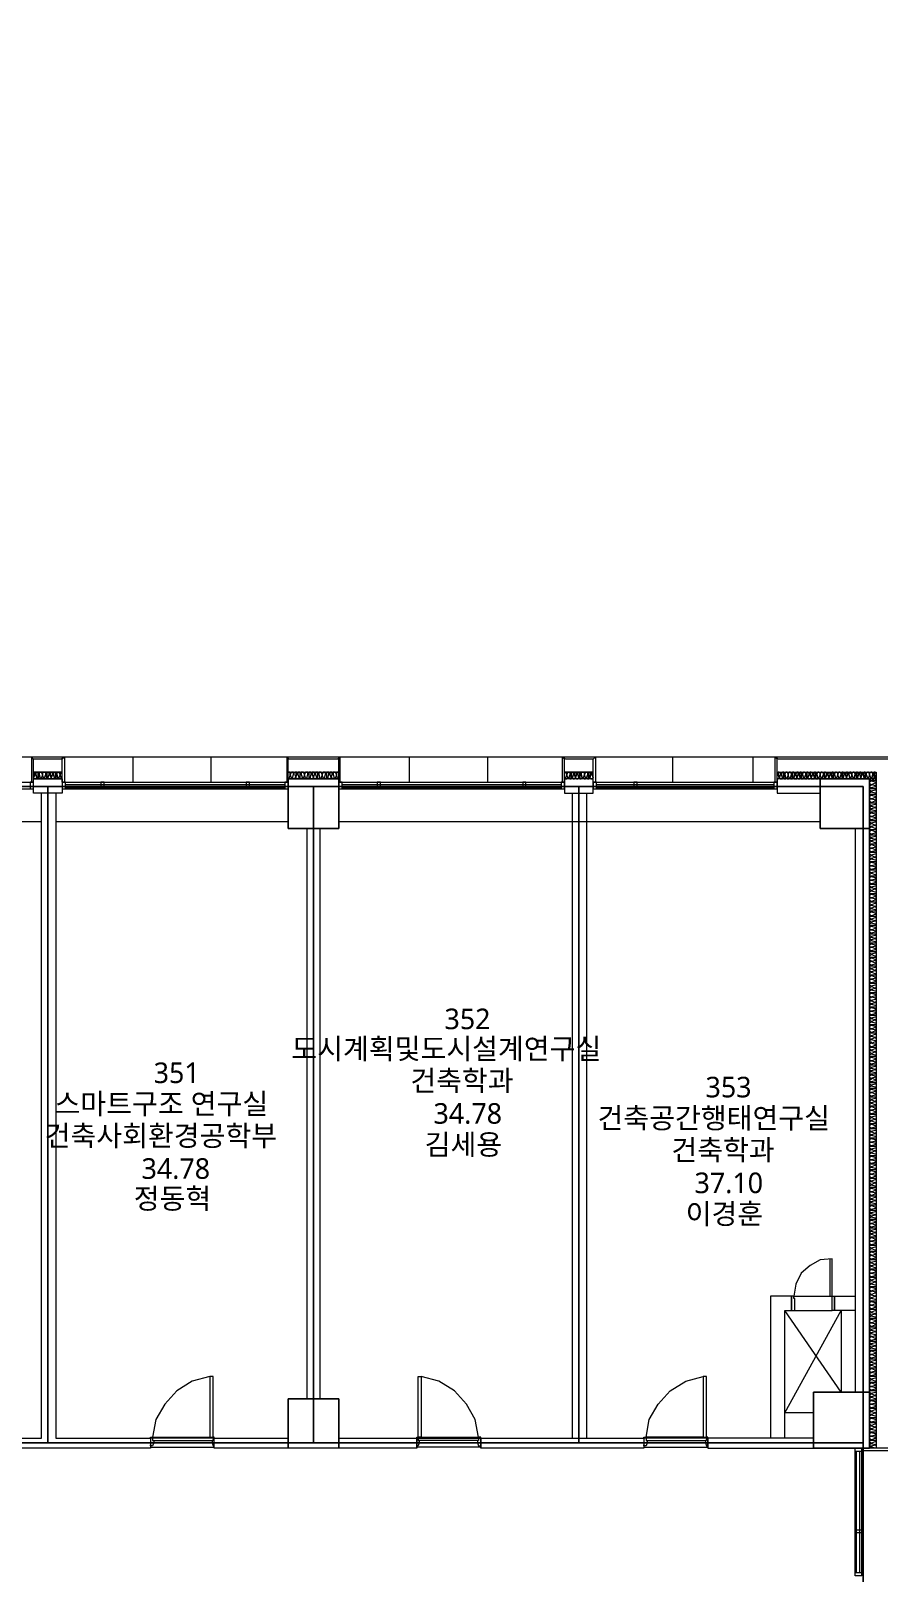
# Model space of a CAD drawing. Header units: millimetres. Extents: x -4020 to 126975, y -1911 to 106713.
# Drawn here: x 97703 to 109674, y 27862 to 49640 of the extents above; entities that cross this region are included whole.
import ezdxf

# ---------------------------------------------------------------- set-up
doc = ezdxf.new("R2010")
doc.units = ezdxf.units.MM
doc.layers.add('PDF_문자', color=7, linetype='Continuous')
doc.layers.add('PDF_형상', color=7, linetype='Continuous')
doc.styles.add('PDF 맑은 고딕', font='malgun.ttf')

msp = doc.modelspace()

# ---------------------------------------------------------------- linework, layer by layer
at = {"layer": 'PDF_형상', "lineweight": 5}
for points in [[(80938, 53721), (80938, 42202), (79290, 42202), (79290, 38969), (82943, 38969), (86441, 38969), (90436, 38969), (94198, 38969), (97944, 38969), (101690, 38969), (105436, 38969), (109447, 38969), (109447, 29704), (109447, 27326)], [(109447, 20471), (109447, 29704), (105436, 29704), (101690, 29704), (97944, 29704), (94198, 29704), (90436, 29704), (86441, 29704), (84140, 29704), (84140, 30886), (82943, 30886), (79290, 30886), (76694, 30886), (76694, 36466), (76694, 38969), (79290, 38969), (79290, 42202), (74083, 42202)], [(81311, 39389), (108810, 39389)], [(99141, 39389), (99141, 39031)], [(100244, 39389), (100244, 39031)], [(103042, 39389), (103042, 39031)], [(104146, 39389), (104146, 39031)], [(106758, 39389), (106758, 39031)], [(107892, 39389), (107892, 39031)], [(94540, 39031), (97742, 39031)], [(98146, 39031), (101333, 39031)], [(98193, 39000), (101286, 39000)], [(102048, 39031), (105234, 39031)], [(102094, 39000), (105188, 39000)], [(105638, 39031), (108234, 39031)], [(105685, 39000), (108188, 39000)], [(108747, 29767), (107255, 29767), (107255, 29627), (109540, 29627), (109540, 39078), (108234, 39078), (108234, 38876), (108841, 38876)], [(108234, 39171), (109633, 39171), (109633, 29627)], [(108841, 39078), (108841, 38378), (109540, 38378)], [(109540, 39078), (109556, 39062), (109571, 39062), (109618, 39062), (109633, 39062), (109633, 39047), (109633, 39031), (109618, 39031), (109571, 39047), (109556, 39047), (109540, 39031), (109540, 39016), (109556, 39000), (109571, 39000), (109556, 38985), (109540, 38985), (109540, 38969), (109556, 38954), (109571, 38954), (109618, 38969), (109633, 38969), (109633, 38954), (109633, 38938), (109618, 38938), (109571, 38938), (109556, 38938), (109540, 38938), (109540, 38922), (109556, 38907), (109571, 38907), (109618, 38922), (109633, 38922), (109633, 38891), (109633, 38876), (109618, 38876), (109571, 38891), (109556, 38891), (109540, 38876), (109540, 38860), (109556, 38860), (109571, 38860), (109618, 38860), (109633, 38860), (109633, 38845), (109633, 38829), (109618, 38829), (109571, 38845), (109556, 38845), (109540, 38829), (109540, 38814), (109556, 38798), (109571, 38798), (109556, 38798), (109540, 38783), (109540, 38767), (109556, 38751), (109571, 38751), (109618, 38767), (109633, 38767), (109633, 38751), (109633, 38736), (109618, 38736), (109571, 38736), (109556, 38736), (109540, 38736), (109540, 38720), (109556, 38705), (109571, 38705), (109618, 38720), (109633, 38720), (109633, 38705), (109633, 38689), (109618, 38674), (109571, 38689), (109556, 38689), (109540, 38674), (109556, 38658), (109571, 38658), (109618, 38674), (109633, 38658), (109633, 38643), (109633, 38627), (109618, 38627), (109571, 38643), (109556, 38643), (109540, 38627), (109540, 38612), (109556, 38612), (109571, 38612), (109618, 38612), (109633, 38612), (109633, 38596), (109633, 38580), (109618, 38580), (109571, 38596), (109556, 38596), (109540, 38580), (109540, 38565), (109556, 38549), (109571, 38549), (109556, 38549), (109540, 38534), (109540, 38518), (109556, 38503), (109571, 38503), (109618, 38518), (109633, 38518), (109633, 38503), (109633, 38487), (109618, 38487), (109571, 38487), (109556, 38487), (109540, 38487), (109540, 38472), (109556, 38456), (109571, 38456), (109618, 38472), (109633, 38472), (109633, 38456), (109633, 38425), (109618, 38425), (109571, 38441), (109556, 38441), (109540, 38425), (109540, 38409), (109556, 38409), (109571, 38409), (109618, 38425), (109633, 38409), (109633, 38394), (109633, 38378), (109618, 38378), (109571, 38394), (109556, 38394), (109540, 38378), (109540, 38363), (109556, 38363), (109571, 38363), (109618, 38363), (109633, 38363), (109633, 38347), (109633, 38332), (109618, 38332), (109571, 38347), (109556, 38347), (109540, 38332), (109540, 38316), (109556, 38301), (109571, 38301), (109618, 38316), (109633, 38316), (109633, 38301), (109633, 38285), (109618, 38285), (109571, 38285), (109556, 38285), (109540, 38285), (109540, 38270), (109556, 38254), (109571, 38254), (109618, 38270), (109633, 38270), (109633, 38254), (109633, 38238), (109618, 38223), (109571, 38238), (109556, 38238), (109540, 38238), (109540, 38223), (109556, 38207), (109571, 38207), (109618, 38223), (109633, 38223), (109633, 38192), (109633, 38176), (109618, 38176), (109571, 38192), (109556, 38192), (109540, 38176), (109540, 38161), (109556, 38161), (109571, 38161), (109618, 38161), (109633, 38161), (109633, 38145), (109633, 38130), (109618, 38130), (109571, 38145), (109556, 38145), (109540, 38130), (109540, 38114), (109556, 38099), (109571, 38099), (109556, 38099), (109540, 38083), (109540, 38067), (109556, 38052), (109571, 38052), (109618, 38067), (109633, 38067), (109633, 38052), (109633, 38036), (109618, 38036), (109571, 38036), (109556, 38036), (109540, 38036), (109540, 38021), (109556, 38005), (109571, 38005), (109618, 38021), (109633, 38021), (109633, 38005), (109633, 37990), (109618, 37974), (109571, 37990), (109556, 37990), (109540, 37974), (109540, 37959), (109556, 37959), (109571, 37959), (109618, 37974), (109633, 37959), (109633, 37943), (109633, 37928), (109618, 37928), (109571, 37943), (109556, 37943), (109540, 37928), (109540, 37912), (109556, 37912), (109571, 37912), (109618, 37912), (109633, 37912), (109633, 37896), (109633, 37881), (109618, 37881), (109571, 37896), (109556, 37896), (109540, 37881), (109540, 37865), (109556, 37850), (109571, 37850), (109556, 37850), (109540, 37834), (109540, 37819), (109556, 37803), (109571, 37803), (109618, 37819), (109633, 37819), (109633, 37803), (109633, 37788), (109618, 37788), (109571, 37788), (109556, 37788), (109540, 37788), (109540, 37772), (109556, 37757), (109571, 37757), (109618, 37772), (109633, 37772), (109633, 37757), (109633, 37725), (109618, 37725), (109571, 37741), (109556, 37741), (109540, 37725), (109540, 37710), (109556, 37710), (109571, 37710), (109618, 37710), (109633, 37710), (109633, 37694), (109633, 37679), (109618, 37679), (109571, 37694), (109556, 37694), (109540, 37679), (109540, 37663), (109556, 37648), (109571, 37648), (109556, 37648), (109540, 37632), (109540, 37617), (109556, 37601), (109571, 37601), (109618, 37617), (109633, 37617), (109633, 37601), (109633, 37586), (109618, 37586), (109571, 37586), (109556, 37586), (109540, 37586), (109540, 37570), (109556, 37554), (109571, 37554), (109618, 37570), (109633, 37570), (109633, 37554), (109633, 37539), (109618, 37523), (109571, 37539), (109556, 37539), (109540, 37539), (109540, 37523), (109556, 37508), (109571, 37508), (109618, 37523), (109633, 37508), (109633, 37492), (109633, 37477), (109618, 37477), (109571, 37492), (109556, 37492), (109540, 37477), (109540, 37461), (109556, 37461), (109571, 37461), (109618, 37461), (109633, 37461), (109633, 37446), (109633, 37430), (109618, 37430), (109571, 37446), (109556, 37446), (109540, 37430), (109540, 37415), (109556, 37399), (109571, 37399), (109556, 37399), (109540, 37383), (109540, 37368), (109556, 37352), (109571, 37352), (109618, 37368), (109633, 37368), (109633, 37352), (109633, 37337), (109618, 37337), (109571, 37337), (109556, 37337), (109540, 37337), (109540, 37321), (109556, 37306), (109571, 37306), (109618, 37321), (109633, 37321), (109633, 37306), (109633, 37275), (109618, 37275), (109571, 37290), (109556, 37290), (109540, 37275), (109540, 37259), (109556, 37259), (109571, 37259), (109618, 37275), (109633, 37259), (109633, 37244), (109633, 37228), (109618, 37228), (109571, 37244), (109556, 37244), (109540, 37228), (109540, 37213), (109556, 37213), (109571, 37213), (109618, 37213), (109633, 37213), (109633, 37197), (109633, 37181), (109618, 37181), (109571, 37197), (109556, 37197), (109540, 37181), (109540, 37166), (109556, 37150), (109571, 37150), (109618, 37166), (109633, 37166), (109633, 37150), (109633, 37135), (109618, 37135), (109571, 37135), (109556, 37135), (109540, 37135), (109540, 37119), (109556, 37104), (109571, 37104), (109618, 37119), (109633, 37119), (109633, 37104), (109633, 37088), (109618, 37073), (109571, 37088), (109556, 37088), (109540, 37088), (109540, 37073), (109556, 37057), (109571, 37057), (109618, 37073), (109633, 37073), (109633, 37042), (109633, 37026), (109618, 37026), (109571, 37042), (109556, 37042), (109540, 37026), (109540, 37010), (109556, 37010), (109571, 37010), (109618, 37010), (109633, 37010), (109633, 36995), (109633, 36979), (109618, 36979), (109571, 36995), (109556, 36995), (109540, 36979), (109540, 36964), (109556, 36948), (109571, 36948), (109556, 36948), (109540, 36933), (109540, 36917), (109556, 36902), (109571, 36902), (109618, 36917), (109633, 36917), (109633, 36902), (109633, 36886), (109618, 36886), (109571, 36886), (109556, 36886), (109540, 36886), (109540, 36871), (109556, 36855), (109571, 36855), (109618, 36871), (109633, 36871), (109633, 36855), (109633, 36839), (109618, 36824), (109571, 36839), (109556, 36839), (109540, 36824), (109556, 36808), (109571, 36808), (109618, 36824), (109633, 36808), (109633, 36793), (109633, 36777), (109618, 36777), (109571, 36793), (109556, 36793), (109540, 36777), (109540, 36762), (109556, 36762), (109571, 36762), (109618, 36762), (109633, 36762), (109633, 36746), (109633, 36731), (109618, 36731), (109571, 36746), (109556, 36746), (109540, 36731), (109540, 36715), (109556, 36700), (109571, 36700), (109556, 36700), (109540, 36684), (109540, 36668), (109556, 36653), (109571, 36653), (109618, 36668), (109633, 36668), (109633, 36653), (109633, 36637), (109618, 36637), (109571, 36637), (109556, 36637), (109540, 36637), (109540, 36622), (109556, 36606), (109571, 36606), (109618, 36622), (109633, 36622), (109633, 36606), (109633, 36575), (109618, 36575), (109571, 36591), (109556, 36591), (109540, 36575), (109540, 36560), (109556, 36560), (109571, 36560), (109618, 36560), (109633, 36560), (109633, 36544), (109633, 36529), (109618, 36529), (109571, 36544), (109556, 36544), (109540, 36529), (109540, 36513), (109556, 36513), (109571, 36497), (109556, 36497), (109540, 36482), (109540, 36466), (109556, 36451), (109571, 36451), (109618, 36466), (109633, 36466), (109633, 36451), (109633, 36435), (109618, 36435), (109571, 36435), (109556, 36435), (109540, 36435), (109540, 36420), (109556, 36404), (109571, 36404), (109618, 36420), (109633, 36420), (109633, 36404), (109633, 36389), (109618, 36373), (109571, 36389), (109556, 36389), (109540, 36389), (109540, 36373), (109556, 36358), (109571, 36358), (109618, 36373), (109633, 36358), (109633, 36342), (109633, 36326), (109618, 36326), (109571, 36342), (109556, 36342), (109540, 36326), (109540, 36311), (109556, 36311), (109571, 36311), (109618, 36311), (109633, 36311), (109633, 36295), (109633, 36280), (109618, 36280), (109571, 36295), (109556, 36295), (109540, 36280), (109540, 36264), (109556, 36249), (109571, 36249), (109556, 36249), (109540, 36233), (109540, 36218), (109556, 36202), (109571, 36202), (109618, 36218), (109633, 36218), (109633, 36202), (109633, 36187), (109618, 36187), (109571, 36187), (109556, 36187), (109540, 36187), (109540, 36171), (109556, 36155), (109571, 36155), (109618, 36171), (109633, 36171), (109633, 36155), (109633, 36140), (109618, 36124), (109571, 36140), (109556, 36140), (109540, 36124), (109540, 36109), (109556, 36109), (109571, 36109), (109618, 36124), (109633, 36109), (109633, 36093), (109633, 36078), (109618, 36078), (109571, 36093), (109556, 36093), (109540, 36078), (109540, 36062), (109556, 36062), (109571, 36062), (109618, 36062), (109633, 36062), (109633, 36047), (109633, 36031), (109618, 36031), (109571, 36047), (109556, 36047), (109540, 36031), (109540, 36016), (109556, 36000), (109571, 36000), (109556, 35984), (109540, 35984), (109540, 35969), (109556, 35953), (109571, 35953), (109618, 35969), (109633, 35969), (109633, 35953), (109633, 35938), (109618, 35922), (109571, 35938), (109556, 35938), (109540, 35938), (109540, 35922), (109556, 35907), (109571, 35907), (109618, 35922), (109633, 35922), (109633, 35891), (109633, 35876), (109618, 35876), (109571, 35891), (109556, 35891), (109540, 35876), (109540, 35860), (109556, 35860), (109571, 35860), (109618, 35860), (109633, 35860), (109633, 35845), (109633, 35829), (109618, 35829), (109571, 35845), (109556, 35845), (109540, 35829), (109540, 35813), (109556, 35798), (109571, 35798), (109556, 35798), (109540, 35782), (109540, 35767), (109556, 35751), (109571, 35751), (109618, 35767), (109633, 35767), (109633, 35751), (109633, 35736), (109618, 35736), (109571, 35736), (109556, 35736), (109540, 35736), (109540, 35720), (109556, 35705), (109571, 35705), (109618, 35720), (109633, 35720), (109633, 35705), (109633, 35689), (109618, 35674), (109571, 35689), (109556, 35689), (109540, 35674), (109556, 35658), (109571, 35658), (109618, 35674), (109633, 35658), (109633, 35642), (109633, 35627), (109618, 35627), (109571, 35642), (109556, 35642), (109540, 35627), (109540, 35611), (109556, 35611), (109571, 35611), (109618, 35611), (109633, 35611), (109633, 35596), (109633, 35580), (109618, 35580), (109571, 35596), (109556, 35596), (109540, 35580), (109540, 35565), (109556, 35549), (109571, 35549), (109556, 35549), (109540, 35534), (109540, 35518), (109556, 35503), (109571, 35503), (109618, 35518), (109633, 35518), (109633, 35503), (109633, 35487), (109618, 35487), (109571, 35487), (109556, 35487), (109540, 35487), (109540, 35472), (109556, 35456), (109571, 35456), (109618, 35472), (109633, 35472), (109633, 35456), (109633, 35425), (109618, 35425), (109571, 35440), (109556, 35440), (109540, 35425), (109540, 35409), (109556, 35409), (109571, 35409), (109618, 35425), (109633, 35409), (109633, 35394), (109633, 35378), (109618, 35378), (109571, 35394), (109556, 35394), (109540, 35378), (109540, 35363), (109556, 35363), (109571, 35347), (109556, 35347), (109540, 35332), (109540, 35316), (109556, 35301), (109571, 35301), (109618, 35316), (109633, 35316), (109633, 35301), (109633, 35285), (109618, 35285), (109571, 35285), (109556, 35285), (109540, 35285), (109540, 35269), (109556, 35254), (109571, 35254), (109618, 35269), (109633, 35269), (109633, 35254), (109633, 35238), (109618, 35223), (109571, 35238), (109556, 35238), (109540, 35238), (109540, 35223), (109556, 35207), (109571, 35207), (109618, 35223), (109633, 35207), (109633, 35192), (109633, 35176), (109618, 35176), (109571, 35192), (109556, 35192), (109540, 35176), (109540, 35161), (109556, 35161), (109571, 35161), (109618, 35161), (109633, 35161), (109633, 35145), (109633, 35130), (109618, 35130), (109571, 35145), (109556, 35145), (109540, 35130), (109540, 35114), (109556, 35098), (109571, 35098), (109556, 35098), (109540, 35083), (109540, 35067), (109556, 35052), (109571, 35052), (109618, 35067), (109633, 35067), (109633, 35052), (109633, 35036), (109618, 35036), (109571, 35036), (109556, 35036), (109540, 35036), (109540, 35021), (109556, 35005), (109571, 35005), (109618, 35021), (109633, 35021), (109633, 35005), (109633, 34990), (109618, 34974), (109571, 34990), (109556, 34990), (109540, 34974), (109540, 34959), (109556, 34959), (109571, 34959), (109618, 34974), (109633, 34959), (109633, 34943), (109633, 34927), (109618, 34927), (109571, 34943), (109556, 34943), (109540, 34927), (109540, 34912), (109556, 34912), (109571, 34912), (109618, 34912), (109633, 34912), (109633, 34896), (109633, 34881), (109618, 34881), (109571, 34896), (109556, 34896), (109540, 34881), (109540, 34865), (109556, 34850), (109571, 34850), (109556, 34834), (109540, 34834), (109540, 34819), (109556, 34803), (109571, 34803), (109618, 34819), (109633, 34819), (109633, 34803), (109633, 34788), (109618, 34788), (109571, 34788), (109556, 34788), (109540, 34788), (109540, 34772), (109556, 34756), (109571, 34756), (109618, 34772), (109633, 34772), (109633, 34741), (109633, 34725), (109618, 34725), (109571, 34741), (109556, 34741), (109540, 34725), (109540, 34710), (109556, 34710), (109571, 34710), (109618, 34710), (109633, 34710), (109633, 34694), (109633, 34679), (109618, 34679), (109571, 34694), (109556, 34694), (109540, 34679), (109540, 34663), (109556, 34648), (109571, 34648), (109556, 34648), (109540, 34632), (109540, 34617), (109556, 34601), (109571, 34601), (109618, 34617), (109633, 34617), (109633, 34601), (109633, 34585), (109618, 34585), (109571, 34585), (109556, 34585), (109540, 34585), (109540, 34570), (109556, 34554), (109571, 34554), (109618, 34570), (109633, 34570), (109633, 34554), (109633, 34539), (109618, 34523), (109571, 34539), (109556, 34539), (109540, 34523), (109556, 34508), (109571, 34508), (109618, 34523), (109633, 34508), (109633, 34492), (109633, 34477), (109618, 34477), (109571, 34492), (109556, 34492), (109540, 34477), (109540, 34461), (109556, 34461), (109571, 34461), (109618, 34461), (109633, 34461), (109633, 34446), (109633, 34430), (109618, 34430), (109571, 34446), (109556, 34446), (109540, 34430), (109540, 34414), (109556, 34399), (109571, 34399), (109556, 34399), (109540, 34383), (109540, 34368), (109556, 34352), (109571, 34352), (109618, 34368), (109633, 34368), (109633, 34352), (109633, 34337), (109618, 34337), (109571, 34337), (109556, 34337), (109540, 34337), (109540, 34321), (109556, 34306), (109571, 34306), (109618, 34321), (109633, 34321), (109633, 34306), (109633, 34275), (109618, 34275), (109571, 34290), (109556, 34290), (109540, 34275), (109540, 34259), (109556, 34259), (109571, 34259), (109618, 34275), (109633, 34259), (109633, 34243), (109633, 34228), (109618, 34228), (109571, 34243), (109556, 34243), (109540, 34228), (109540, 34212), (109556, 34212), (109571, 34212), (109618, 34212), (109633, 34212), (109633, 34197), (109633, 34181), (109618, 34181), (109571, 34197), (109556, 34197), (109540, 34181), (109540, 34166), (109556, 34150), (109571, 34150), (109618, 34166), (109633, 34166), (109633, 34150), (109633, 34135), (109618, 34135), (109571, 34135), (109556, 34135), (109540, 34135), (109540, 34119), (109556, 34104), (109571, 34104), (109618, 34119), (109633, 34119), (109633, 34104), (109633, 34088), (109618, 34072), (109571, 34088), (109556, 34088), (109540, 34088), (109540, 34072), (109556, 34057), (109571, 34057), (109618, 34072), (109633, 34072), (109633, 34041), (109633, 34026), (109618, 34026), (109571, 34041), (109556, 34041), (109540, 34026), (109540, 34010), (109556, 34010), (109571, 34010), (109618, 34010), (109633, 34010), (109633, 33995), (109633, 33979), (109618, 33979), (109571, 33995), (109556, 33995), (109540, 33979), (109540, 33964), (109556, 33948), (109571, 33948), (109556, 33948), (109540, 33933), (109540, 33917), (109556, 33901), (109571, 33901), (109618, 33917), (109633, 33917), (109633, 33901), (109633, 33886), (109618, 33886), (109571, 33886), (109556, 33886), (109540, 33886), (109540, 33870), (109556, 33855), (109571, 33855), (109618, 33870), (109633, 33870), (109633, 33855), (109633, 33839), (109618, 33824), (109571, 33839), (109556, 33839), (109540, 33824), (109540, 33808), (109556, 33808), (109571, 33808), (109618, 33824), (109633, 33808), (109633, 33793), (109633, 33777), (109618, 33777), (109571, 33793), (109556, 33793), (109540, 33777), (109540, 33762), (109556, 33762), (109571, 33762), (109618, 33762), (109633, 33762), (109633, 33746), (109633, 33731), (109618, 33731), (109571, 33746), (109556, 33746), (109540, 33731), (109540, 33715), (109556, 33699), (109571, 33699), (109556, 33699), (109540, 33684), (109540, 33668), (109556, 33653), (109571, 33653), (109618, 33668), (109633, 33668), (109633, 33653), (109633, 33637), (109618, 33637), (109571, 33637), (109556, 33637), (109540, 33637), (109540, 33622), (109556, 33606), (109571, 33606), (109618, 33622), (109633, 33622), (109633, 33591), (109633, 33575), (109618, 33575), (109571, 33591), (109556, 33591), (109540, 33575), (109540, 33560), (109556, 33560), (109571, 33560), (109618, 33560), (109633, 33560), (109633, 33544), (109633, 33528), (109618, 33528), (109571, 33544), (109556, 33544), (109540, 33528), (109540, 33513), (109556, 33497), (109571, 33497), (109556, 33497), (109540, 33482), (109540, 33466), (109556, 33451), (109571, 33451), (109618, 33466), (109633, 33466), (109633, 33451), (109633, 33435), (109618, 33435), (109571, 33435), (109556, 33435), (109540, 33435), (109540, 33420), (109556, 33404), (109571, 33404), (109618, 33420), (109633, 33420), (109633, 33404), (109633, 33389), (109618, 33373), (109571, 33389), (109556, 33389), (109540, 33389), (109540, 33373), (109556, 33357), (109571, 33357), (109618, 33373), (109633, 33357), (109633, 33342), (109633, 33326), (109618, 33326), (109571, 33342), (109556, 33342), (109540, 33326), (109540, 33311), (109556, 33311), (109571, 33311), (109618, 33311), (109633, 33311), (109633, 33295), (109633, 33280), (109618, 33280), (109571, 33295), (109556, 33295), (109540, 33280), (109540, 33264), (109556, 33249), (109571, 33249), (109556, 33249), (109540, 33233), (109540, 33218), (109556, 33202), (109571, 33202), (109618, 33218), (109633, 33218), (109633, 33202), (109633, 33186), (109618, 33186), (109571, 33186), (109556, 33186), (109540, 33186), (109540, 33171), (109556, 33155), (109571, 33155), (109618, 33171), (109633, 33171), (109633, 33155), (109633, 33124), (109618, 33124), (109571, 33140), (109556, 33140), (109540, 33124), (109540, 33109), (109556, 33109), (109571, 33109), (109618, 33124), (109633, 33109), (109633, 33093), (109633, 33078), (109618, 33078), (109571, 33093), (109556, 33093), (109540, 33078), (109540, 33062), (109556, 33062), (109571, 33062), (109618, 33062), (109633, 33062), (109633, 33047), (109633, 33031), (109618, 33031), (109571, 33047), (109556, 33047), (109540, 33031), (109540, 33015), (109556, 33000), (109571, 33000), (109618, 33015), (109633, 33015), (109633, 33000), (109633, 32984), (109618, 32984), (109571, 32984), (109556, 32984), (109540, 32984), (109540, 32969), (109556, 32953), (109571, 32953), (109618, 32969), (109633, 32969), (109633, 32953), (109633, 32938), (109618, 32922), (109571, 32938), (109556, 32938), (109540, 32938), (109540, 32922), (109556, 32907), (109571, 32907), (109618, 32922), (109633, 32922), (109633, 32891), (109633, 32876), (109618, 32876), (109571, 32891), (109556, 32891), (109540, 32876), (109540, 32860), (109556, 32860), (109571, 32860), (109618, 32860), (109633, 32860), (109633, 32844), (109633, 32829), (109618, 32829), (109571, 32844), (109556, 32844), (109540, 32829), (109540, 32813), (109556, 32798), (109571, 32798), (109556, 32798), (109540, 32782), (109540, 32767), (109556, 32751), (109571, 32751), (109618, 32767), (109633, 32767), (109633, 32751), (109633, 32736), (109618, 32736), (109571, 32736), (109556, 32736), (109540, 32736), (109540, 32720), (109556, 32705), (109571, 32705), (109618, 32720), (109633, 32720), (109633, 32705), (109633, 32689), (109618, 32673), (109571, 32689), (109556, 32689), (109540, 32673), (109556, 32658), (109571, 32658), (109618, 32673), (109633, 32658), (109633, 32642), (109633, 32627), (109618, 32627), (109571, 32642), (109556, 32642), (109540, 32627), (109540, 32611), (109556, 32611), (109571, 32611), (109618, 32611), (109633, 32611), (109633, 32596), (109633, 32580), (109618, 32580), (109571, 32596), (109556, 32596), (109540, 32580), (109540, 32565), (109556, 32549), (109571, 32549), (109556, 32549), (109540, 32534), (109540, 32518), (109556, 32502), (109571, 32502), (109618, 32518), (109633, 32518), (109633, 32502), (109633, 32487), (109618, 32487), (109571, 32487), (109556, 32487), (109540, 32487), (109540, 32471), (109556, 32456), (109571, 32456), (109618, 32471), (109633, 32471), (109633, 32456), (109633, 32425), (109618, 32425), (109571, 32440), (109556, 32440), (109540, 32425), (109540, 32409), (109556, 32409), (109571, 32409), (109618, 32409), (109633, 32409), (109633, 32394), (109633, 32378), (109618, 32378), (109571, 32394), (109556, 32394), (109540, 32378), (109540, 32363), (109556, 32363), (109571, 32347), (109556, 32347), (109540, 32331), (109540, 32316), (109556, 32300), (109571, 32300), (109618, 32316), (109633, 32316), (109633, 32300), (109633, 32285), (109618, 32285), (109571, 32285), (109556, 32285), (109540, 32285), (109540, 32269), (109556, 32254), (109571, 32254), (109618, 32269), (109633, 32269), (109633, 32254), (109633, 32238), (109618, 32223), (109571, 32238), (109556, 32238), (109540, 32238), (109540, 32223), (109556, 32207), (109571, 32207), (109618, 32223), (109633, 32207), (109633, 32192), (109633, 32176), (109618, 32176), (109571, 32192), (109556, 32192), (109540, 32176), (109540, 32160), (109556, 32160), (109571, 32160), (109618, 32160), (109633, 32160), (109633, 32145), (109633, 32129), (109618, 32129), (109571, 32145), (109556, 32145), (109540, 32129), (109540, 32114), (109556, 32098), (109571, 32098), (109556, 32098), (109540, 32083), (109540, 32067), (109556, 32052), (109571, 32052), (109618, 32067), (109633, 32067), (109633, 32052), (109633, 32036), (109618, 32036), (109571, 32036), (109556, 32036), (109540, 32036), (109540, 32021), (109556, 32005), (109571, 32005), (109618, 32021), (109633, 32021), (109633, 32005), (109633, 31989), (109618, 31974), (109571, 31989), (109556, 31989), (109540, 31974), (109540, 31958), (109556, 31958), (109571, 31958), (109618, 31974), (109633, 31958), (109633, 31943), (109633, 31927), (109618, 31927), (109571, 31943), (109556, 31943), (109540, 31927), (109540, 31912), (109556, 31912), (109571, 31912), (109618, 31912), (109633, 31912), (109633, 31896), (109633, 31881), (109618, 31881), (109571, 31896), (109556, 31896), (109540, 31881), (109540, 31865), (109556, 31850), (109571, 31850), (109556, 31834), (109540, 31834), (109540, 31819), (109556, 31803), (109571, 31803), (109618, 31819), (109633, 31819), (109633, 31803), (109633, 31787), (109618, 31772), (109571, 31787), (109556, 31787), (109540, 31787), (109540, 31772), (109556, 31756), (109571, 31756), (109618, 31772), (109633, 31772), (109633, 31741), (109633, 31725), (109618, 31725), (109571, 31741), (109556, 31741), (109540, 31725), (109540, 31710), (109556, 31710), (109571, 31710), (109618, 31710), (109633, 31710), (109633, 31694), (109633, 31679), (109618, 31679), (109571, 31694), (109556, 31694), (109540, 31679), (109540, 31663), (109556, 31648), (109571, 31648), (109556, 31648), (109540, 31632), (109540, 31616), (109556, 31601), (109571, 31601), (109618, 31616), (109633, 31616), (109633, 31601), (109633, 31585), (109618, 31585), (109571, 31585), (109556, 31585), (109540, 31585), (109540, 31570), (109556, 31554), (109571, 31554), (109618, 31570), (109633, 31570), (109633, 31554), (109633, 31539), (109618, 31523), (109571, 31539), (109556, 31539), (109540, 31523), (109556, 31508), (109571, 31508), (109618, 31523), (109633, 31508), (109633, 31492), (109633, 31477), (109618, 31477), (109571, 31492), (109556, 31492), (109540, 31477), (109540, 31461), (109556, 31461), (109571, 31461), (109618, 31461), (109633, 31461), (109633, 31445), (109633, 31430), (109618, 31430), (109571, 31445), (109556, 31445), (109540, 31430), (109540, 31414), (109556, 31399), (109571, 31399), (109556, 31399), (109540, 31383), (109540, 31368), (109556, 31352), (109571, 31352), (109618, 31368), (109633, 31368), (109633, 31352), (109633, 31337), (109618, 31337), (109571, 31337), (109556, 31337), (109540, 31337), (109540, 31321), (109556, 31306), (109571, 31306), (109618, 31321), (109633, 31321), (109633, 31306), (109633, 31274), (109618, 31274), (109571, 31290), (109556, 31290), (109540, 31274), (109540, 31259), (109556, 31259), (109571, 31259), (109618, 31274), (109633, 31259), (109633, 31243), (109633, 31228), (109618, 31228), (109571, 31243), (109556, 31243), (109540, 31228), (109540, 31212), (109556, 31212), (109571, 31197), (109556, 31197), (109540, 31181), (109540, 31166), (109556, 31150), (109571, 31150), (109618, 31166), (109633, 31166), (109633, 31150), (109633, 31135), (109618, 31135), (109571, 31135), (109556, 31135), (109540, 31135), (109540, 31119), (109556, 31103), (109571, 31103), (109618, 31119), (109633, 31119), (109633, 31103), (109633, 31088), (109618, 31072), (109571, 31088), (109556, 31088), (109540, 31088), (109540, 31072), (109556, 31057), (109571, 31057), (109618, 31072), (109633, 31057), (109633, 31041), (109633, 31026), (109618, 31026), (109571, 31041), (109556, 31041), (109540, 31026), (109540, 31010), (109556, 31010), (109571, 31010), (109618, 31010), (109633, 31010), (109633, 30995), (109633, 30979), (109618, 30979), (109571, 30995), (109556, 30995), (109540, 30979), (109540, 30964), (109556, 30948), (109571, 30948), (109556, 30948), (109540, 30932), (109540, 30917), (109556, 30901), (109571, 30901), (109618, 30917), (109633, 30917), (109633, 30901), (109633, 30886), (109618, 30886), (109571, 30886), (109556, 30886), (109540, 30886), (109540, 30870), (109556, 30855), (109571, 30855), (109618, 30870), (109633, 30870), (109633, 30855), (109633, 30839), (109618, 30824), (109571, 30839), (109556, 30839), (109540, 30824), (109540, 30808), (109556, 30808), (109571, 30808), (109618, 30824), (109633, 30808), (109633, 30793), (109633, 30777), (109618, 30777), (109571, 30793), (109556, 30793), (109540, 30777), (109540, 30761), (109556, 30761), (109571, 30761), (109618, 30761), (109633, 30761), (109633, 30746), (109633, 30730), (109618, 30730), (109571, 30746), (109556, 30746), (109540, 30730), (109540, 30715), (109556, 30699), (109571, 30699), (109556, 30684), (109540, 30684), (109540, 30668), (109556, 30653), (109571, 30653), (109618, 30668), (109633, 30668), (109633, 30653), (109633, 30637), (109618, 30637), (109571, 30637), (109556, 30637), (109540, 30637), (109540, 30622), (109556, 30606), (109571, 30606), (109618, 30622), (109633, 30622), (109633, 30590), (109633, 30575), (109618, 30575), (109571, 30590), (109556, 30590), (109540, 30575), (109540, 30559), (109556, 30559), (109571, 30559), (109618, 30559), (109633, 30559), (109633, 30544), (109633, 30528), (109618, 30528), (109571, 30544), (109556, 30544), (109540, 30528), (109540, 30513), (109556, 30497), (109571, 30497), (109556, 30497), (109540, 30482), (109540, 30466), (109556, 30451), (109571, 30451), (109618, 30466), (109633, 30466), (109633, 30451), (109633, 30435), (109618, 30435), (109571, 30435), (109556, 30435), (109540, 30435), (109540, 30419), (109556, 30404), (109571, 30404), (109618, 30419), (109633, 30419), (109633, 30404), (109633, 30388), (109618, 30373), (109571, 30388), (109556, 30388), (109540, 30373), (109556, 30357), (109571, 30357), (109618, 30373), (109633, 30357), (109633, 30342), (109633, 30326), (109618, 30326), (109571, 30342), (109556, 30342), (109540, 30326), (109540, 30311), (109556, 30311), (109571, 30311), (109618, 30311), (109633, 30311), (109633, 30295), (109633, 30280), (109618, 30280), (109571, 30295), (109556, 30295), (109540, 30280), (109540, 30264), (109556, 30248), (109571, 30248), (109556, 30248), (109540, 30233), (109540, 30217), (109556, 30202), (109571, 30202), (109618, 30217), (109633, 30217), (109633, 30202), (109633, 30186), (109618, 30186), (109571, 30186), (109556, 30186), (109540, 30186), (109540, 30171), (109556, 30155), (109571, 30155), (109618, 30171), (109633, 30171), (109633, 30155), (109633, 30124), (109618, 30124), (109571, 30140), (109556, 30140), (109540, 30124), (109540, 30109), (109556, 30109), (109571, 30109), (109618, 30124), (109633, 30109), (109633, 30093), (109633, 30078), (109618, 30078), (109571, 30093), (109556, 30093), (109540, 30078), (109540, 30062), (109556, 30062), (109571, 30062), (109618, 30062), (109633, 30062), (109633, 30046), (109633, 30031), (109618, 30031), (109571, 30046), (109556, 30046), (109540, 30031), (109540, 30015), (109556, 30000), (109571, 30000), (109618, 30015), (109633, 30015), (109633, 30000), (109633, 29984), (109618, 29984), (109571, 29984), (109556, 29984), (109540, 29984), (109540, 29969), (109556, 29953), (109571, 29953), (109618, 29969), (109633, 29969), (109633, 29953), (109633, 29938), (109618, 29922), (109571, 29938), (109556, 29938), (109540, 29938), (109540, 29922), (109556, 29907), (109571, 29907), (109618, 29922), (109633, 29922), (109633, 29891), (109633, 29875), (109618, 29875), (109571, 29891), (109556, 29891), (109540, 29875), (109540, 29860), (109556, 29860), (109571, 29860), (109618, 29860), (109633, 29860), (109633, 29844), (109633, 29829), (109618, 29829), (109571, 29844), (109556, 29844), (109540, 29829), (109540, 29813), (109556, 29798), (109571, 29798), (109556, 29798), (109540, 29782), (109540, 29767), (109556, 29751), (109571, 29751), (109618, 29767), (109633, 29767), (109633, 29751), (109633, 29736), (109618, 29736), (109571, 29736), (109556, 29736), (109540, 29736), (109540, 29720), (109556, 29704), (109571, 29704), (109618, 29720), (109633, 29720), (109633, 29704), (109633, 29689), (109618, 29673), (109571, 29689), (109556, 29689), (109540, 29673), (109540, 29658), (109556, 29658), (109571, 29658), (109618, 29673), (109633, 29658), (109633, 29642), (109633, 29627), (109618, 29627), (109571, 29642), (109556, 29642), (109540, 29627)], [(94540, 38938), (97742, 38938)], [(98053, 38876), (98053, 29767), (99389, 29767), (99389, 29627), (96545, 29627), (96545, 29767), (97851, 29767), (97851, 38876)], [(98146, 38938), (101333, 38938)], [(98193, 38954), (101286, 38954)], [(102048, 38938), (105234, 38938)], [(102094, 38954), (105188, 38954)], [(105343, 38876), (105343, 29767)], [(105545, 38876), (105545, 29767)], [(105638, 38938), (108234, 38938)], [(105685, 38954), (108188, 38954)], [(97851, 38472), (94540, 38472)], [(101333, 38472), (98053, 38472)], [(101597, 38378), (101597, 30326)], [(101783, 38378), (101783, 30326)], [(108841, 38472), (102048, 38472)], [(109338, 38378), (109338, 30419)], [(108483, 31570), (108483, 31741), (108468, 31741), (108468, 31772), (109012, 31772), (109012, 32300), (108841, 32285), (108701, 32207), (108576, 32098), (108499, 31943), (108468, 31772), (108436, 31772), (108436, 31570), (108483, 31570), (109012, 31570)], [(108981, 31772), (108981, 32300)], [(108343, 29767), (108343, 31570), (108436, 31570), (108436, 31772), (108141, 31772), (108141, 29767)], [(109338, 31570), (109043, 31570), (109043, 31772), (109338, 31772)], [(108747, 30124), (108343, 30124), (109136, 31570), (109136, 30419), (108343, 31570)], [(100229, 30637), (99980, 30575), (99763, 30435), (99592, 30248), (99467, 30031), (99421, 29782), (100229, 29782)], [(103213, 29782), (104022, 29782), (103975, 30031), (103851, 30248), (103680, 30435), (103462, 30575), (103213, 30637)], [(107193, 29782), (106385, 29782), (106431, 30031), (106556, 30248), (106727, 30435), (106944, 30575), (107193, 30637)], [(102048, 29627), (102048, 30326), (101333, 30326), (101333, 29627)], [(109540, 30419), (108747, 30419), (108747, 29627)], [(99389, 29767), (99389, 29782), (99421, 29782), (99421, 29736), (99436, 29736), (99436, 29704), (99421, 29658), (99389, 29658), (99389, 29673)], [(99436, 29736), (100260, 29736)], [(100291, 29767), (100291, 29782), (100275, 29782), (100275, 29736), (100260, 29736), (100260, 29704), (100275, 29658), (100291, 29658), (100291, 29673)], [(102048, 29767), (103151, 29767), (103151, 29627), (100291, 29627), (100291, 29767), (101333, 29767)], [(103151, 29767), (103151, 29782), (103167, 29782), (103167, 29736), (103182, 29736), (103182, 29704), (103167, 29658), (103151, 29658), (103151, 29673)], [(104006, 29736), (103182, 29736)], [(104053, 29767), (104053, 29782), (104022, 29782), (104022, 29736), (104006, 29736), (104006, 29704), (104022, 29658), (104053, 29658), (104053, 29673)], [(106353, 29767), (106353, 29782), (106385, 29782), (106385, 29736), (106400, 29736), (106400, 29704), (106385, 29658), (106353, 29658), (106353, 29673)], [(106400, 29736), (107224, 29736)], [(107255, 29767), (107255, 29782), (107239, 29782), (107239, 29736), (107224, 29736), (107224, 29704), (107239, 29658), (107255, 29658), (107255, 29673)], [(109338, 27824), (109338, 29627)], [(109431, 27824), (109431, 29627)], [(109354, 27870), (109354, 29580)], [(109400, 27870), (109400, 29580)]]:
    msp.add_lwpolyline(points, dxfattribs=at)
for points in [[(97742, 39358), (97711, 39389), (97711, 39031), (97742, 39031)], [(97742, 39358), (97711, 39389), (98161, 39389), (98130, 39358)], [(98146, 39358), (98177, 39389), (98177, 39031), (98146, 39031)], [(101333, 39358), (101317, 39389), (101317, 39031), (101333, 39031)], [(101348, 39358), (101317, 39389), (102063, 39389), (102032, 39358)], [(102048, 39358), (102063, 39389), (102063, 39031), (102048, 39031)], [(105234, 39358), (105203, 39389), (105203, 39031), (105234, 39031)], [(105234, 39358), (105203, 39389), (105203, 39031), (105234, 39031)], [(105250, 39358), (105219, 39389), (105669, 39389), (105638, 39358)], [(105250, 39358), (105219, 39389), (105669, 39389), (105638, 39358)], [(105638, 39358), (105669, 39389), (105669, 39031), (105638, 39031)], [(105638, 39358), (105669, 39389), (105669, 39031), (105638, 39031)], [(105638, 39358), (105669, 39389), (105669, 39031), (105638, 39031)], [(108234, 39358), (108203, 39389), (108203, 39031), (108234, 39031)], [(108234, 39358), (108203, 39389), (108203, 39031), (108234, 39031)], [(108250, 39358), (108219, 39389), (109851, 39389), (109820, 39358)], [(108250, 39358), (108219, 39389), (109851, 39389), (109820, 39358)], [(97695, 38938), (97742, 38938), (97742, 39031), (97695, 39031)], [(98146, 39171), (97742, 39171)], [(98115, 39140), (98130, 39171), (98146, 39171), (98130, 39171), (98115, 39140), (98099, 39171), (98084, 39171), (98068, 39171), (98068, 39140), (98084, 39093), (98084, 39078), (98068, 39078), (98053, 39078), (98053, 39093), (98053, 39140), (98053, 39171), (98037, 39171), (98022, 39171), (98022, 39140), (98037, 39093), (98037, 39078), (98022, 39078), (98006, 39078), (97990, 39078), (97990, 39093), (98006, 39140), (98006, 39171), (97990, 39171), (97975, 39171), (97975, 39140), (97990, 39093), (97990, 39078), (97975, 39078), (97959, 39078), (97944, 39078), (97944, 39093), (97959, 39140), (97959, 39171), (97944, 39171), (97928, 39171), (97928, 39140), (97928, 39093), (97928, 39078), (97913, 39078), (97897, 39078), (97897, 39093), (97913, 39140), (97913, 39171), (97897, 39171), (97866, 39171), (97866, 39140), (97851, 39171), (97835, 39171), (97819, 39171), (97819, 39140), (97835, 39093), (97835, 39078), (97819, 39078), (97804, 39078), (97804, 39093), (97804, 39140), (97804, 39171), (97788, 39171), (97773, 39171), (97773, 39140), (97788, 39093), (97788, 39078), (97773, 39078), (97757, 39078), (97742, 39078), (97742, 39093), (97757, 39140), (97757, 39171), (97742, 39171), (97757, 39171), (97757, 39140), (97742, 39093), (97757, 39078), (97773, 39078), (97788, 39093), (97773, 39140), (97773, 39171), (97788, 39171), (97804, 39171), (97804, 39140), (97804, 39093), (97804, 39078), (97819, 39078), (97835, 39093), (97819, 39140), (97819, 39171), (97835, 39171), (97851, 39171), (97866, 39140), (97866, 39171), (97897, 39171), (97913, 39171), (97913, 39140), (97897, 39093), (97913, 39078), (97928, 39078), (97928, 39093), (97928, 39140), (97928, 39171), (97944, 39171), (97959, 39171), (97959, 39140), (97944, 39093), (97959, 39078), (97975, 39078), (97990, 39093), (97975, 39140), (97975, 39171), (97990, 39171), (98006, 39171), (98006, 39140), (97990, 39093), (98006, 39078), (98022, 39078), (98037, 39093), (98022, 39140), (98022, 39171), (98037, 39171), (98053, 39171), (98053, 39140), (98053, 39093), (98053, 39078), (98068, 39078), (98084, 39093), (98068, 39140), (98068, 39171), (98084, 39171), (98099, 39171)], [(97742, 38876), (97742, 39078), (98146, 39078), (98146, 38876)], [(97866, 39140), (97851, 39093), (97851, 39078), (97866, 39078), (97882, 39078), (97882, 39093)], [(97866, 39140), (97851, 39093), (97851, 39078), (97866, 39078), (97882, 39093)], [(98115, 39140), (98099, 39093), (98099, 39078), (98115, 39078), (98130, 39078), (98130, 39093)], [(98115, 39140), (98099, 39093), (98115, 39078), (98130, 39093)], [(98146, 38938), (98193, 38938), (98193, 39031), (98146, 39031)], [(98690, 38938), (98737, 38938), (98737, 39031), (98690, 39031)], [(100742, 38938), (100788, 38938), (100788, 39031), (100742, 39031)], [(101286, 38938), (101333, 38938), (101333, 39031), (101286, 39031)], [(102016, 39140), (102001, 39171), (101985, 39171), (101970, 39171), (101970, 39140), (101985, 39093), (101970, 39078), (101954, 39078), (101954, 39093), (101939, 39093), (101954, 39140), (101954, 39171), (101939, 39171), (101923, 39171), (101923, 39140), (101939, 39093), (101923, 39078), (101908, 39078), (101892, 39093), (101908, 39140), (101908, 39171), (101892, 39171), (101877, 39171), (101877, 39140), (101877, 39093), (101877, 39078), (101861, 39078), (101845, 39093), (101861, 39140), (101861, 39171), (101845, 39171), (101830, 39171), (101814, 39140), (101799, 39171), (101783, 39171), (101768, 39171), (101768, 39140), (101783, 39093), (101768, 39078), (101752, 39078), (101752, 39093), (101752, 39140), (101752, 39171), (101737, 39171), (101721, 39171), (101721, 39140), (101737, 39093), (101721, 39078), (101706, 39078), (101690, 39093), (101706, 39140), (101706, 39171), (101690, 39171), (101675, 39171), (101675, 39140), (101690, 39093), (101675, 39078), (101659, 39078), (101643, 39093), (101659, 39140), (101659, 39171), (101643, 39171), (101628, 39171), (101628, 39140), (101628, 39093), (101628, 39078), (101612, 39078), (101597, 39093), (101612, 39140), (101612, 39171), (101597, 39171), (101581, 39171), (101566, 39140), (101550, 39171), (101535, 39171), (101519, 39171), (101519, 39140), (101535, 39093), (101519, 39078), (101504, 39078), (101504, 39093), (101504, 39140), (101504, 39171), (101488, 39171), (101472, 39171), (101472, 39140), (101488, 39093), (101472, 39078), (101457, 39078), (101441, 39093), (101457, 39140), (101457, 39171), (101441, 39171), (101426, 39171), (101426, 39140), (101441, 39093), (101426, 39093), (101426, 39078), (101410, 39078), (101395, 39093), (101410, 39140), (101410, 39171), (101395, 39171), (101379, 39171), (101364, 39140), (101364, 39171), (101333, 39171), (102048, 39171), (102016, 39171)], [(102048, 39078), (101333, 39078), (101333, 38378), (102048, 38378)], [(101333, 38378), (101333, 39078), (102048, 39078), (102048, 38378)], [(101364, 39140), (101348, 39093), (101364, 39078), (101379, 39078), (101379, 39093)], [(101566, 39140), (101550, 39093), (101550, 39078), (101566, 39078), (101581, 39093)], [(101814, 39140), (101799, 39093), (101814, 39078), (101830, 39078), (101830, 39093)], [(102016, 39140), (102001, 39093), (102001, 39078), (102016, 39078), (102032, 39093)], [(102048, 38938), (102094, 38938), (102094, 39031), (102048, 39031)], [(102592, 38938), (102638, 38938), (102638, 39031), (102592, 39031)], [(104644, 38938), (104690, 38938), (104690, 39031), (104644, 39031)], [(105188, 38938), (105234, 38938), (105234, 39031), (105188, 39031)], [(105638, 39171), (105234, 39171)], [(105623, 39140), (105623, 39171), (105638, 39171), (105623, 39171), (105623, 39140), (105638, 39093), (105623, 39078), (105607, 39078), (105592, 39093), (105607, 39140), (105607, 39171), (105592, 39171), (105576, 39171), (105576, 39140), (105576, 39093), (105576, 39078), (105561, 39078), (105545, 39093), (105561, 39140), (105561, 39171), (105545, 39171), (105530, 39171), (105514, 39140), (105514, 39171), (105483, 39171), (105467, 39171), (105467, 39140), (105483, 39093), (105467, 39078), (105452, 39078), (105452, 39093), (105452, 39140), (105452, 39171), (105436, 39171), (105421, 39171), (105421, 39140), (105436, 39093), (105421, 39078), (105405, 39078), (105390, 39093), (105405, 39140), (105405, 39171), (105390, 39171), (105374, 39171), (105374, 39140), (105390, 39093), (105374, 39078), (105359, 39078), (105343, 39093), (105359, 39140), (105359, 39171), (105343, 39171), (105328, 39171), (105328, 39140), (105328, 39093), (105328, 39078), (105312, 39078), (105296, 39093), (105312, 39140), (105312, 39171), (105296, 39171), (105281, 39171), (105265, 39140), (105250, 39171), (105234, 39171), (105250, 39171), (105265, 39140), (105281, 39171), (105296, 39171), (105312, 39171), (105312, 39140), (105296, 39093), (105312, 39078), (105328, 39078), (105328, 39093), (105328, 39140), (105328, 39171), (105343, 39171), (105359, 39171), (105359, 39140), (105343, 39093), (105359, 39078), (105374, 39078), (105390, 39093), (105374, 39140), (105374, 39171), (105390, 39171), (105405, 39171), (105405, 39140), (105390, 39093), (105405, 39078), (105421, 39078), (105436, 39093), (105421, 39140), (105421, 39171), (105436, 39171), (105452, 39171), (105452, 39140), (105452, 39093), (105452, 39078), (105467, 39078), (105483, 39093), (105467, 39140), (105467, 39171), (105483, 39171), (105514, 39171), (105514, 39140), (105530, 39171), (105545, 39171), (105561, 39171), (105561, 39140), (105545, 39093), (105561, 39078), (105576, 39078), (105576, 39093), (105576, 39140), (105576, 39171), (105592, 39171), (105607, 39171), (105607, 39140), (105592, 39093), (105607, 39078), (105623, 39078), (105638, 39093)], [(105638, 38876), (105638, 39078), (105234, 39078), (105234, 38876)], [(105265, 39140), (105250, 39093), (105250, 39078), (105265, 39078), (105281, 39093)], [(105265, 39140), (105250, 39093), (105250, 39078), (105265, 39078), (105281, 39093)], [(105514, 39140), (105498, 39093), (105514, 39078), (105530, 39078), (105530, 39093)], [(105514, 39140), (105498, 39093), (105514, 39078), (105530, 39078), (105530, 39093)], [(105638, 38938), (105685, 38938), (105685, 39031), (105638, 39031)], [(106214, 38938), (106260, 38938), (106260, 39031), (106214, 39031)], [(108188, 38938), (108234, 38938), (108234, 39031), (108188, 39031)], [(109633, 39078), (109618, 39078), (109618, 39093), (109633, 39140), (109633, 39156), (109618, 39171), (109602, 39171), (109602, 39156), (109602, 39140), (109602, 39093), (109602, 39078), (109587, 39078), (109571, 39078), (109571, 39093), (109587, 39140), (109587, 39156), (109571, 39171), (109556, 39171), (109540, 39156), (109540, 39140), (109540, 39156), (109525, 39171), (109509, 39171), (109493, 39156), (109493, 39140), (109509, 39093), (109509, 39078), (109493, 39078), (109478, 39078), (109478, 39093), (109478, 39140), (109478, 39156), (109478, 39171), (109462, 39171), (109447, 39156), (109447, 39140), (109462, 39093), (109462, 39078), (109447, 39078), (109431, 39078), (109416, 39093), (109431, 39140), (109431, 39156), (109416, 39171), (109400, 39171), (109400, 39156), (109400, 39140), (109416, 39093), (109400, 39078), (109385, 39078), (109369, 39078), (109369, 39093), (109385, 39140), (109385, 39156), (109369, 39171), (109354, 39171), (109354, 39156), (109354, 39140), (109354, 39093), (109354, 39078), (109338, 39078), (109322, 39078), (109322, 39093), (109338, 39140), (109338, 39156), (109322, 39171), (109307, 39171), (109291, 39156), (109291, 39140), (109276, 39156), (109276, 39171), (109260, 39171), (109245, 39156), (109245, 39140), (109260, 39093), (109260, 39078), (109245, 39078), (109229, 39078), (109214, 39093), (109229, 39140), (109229, 39156), (109229, 39171), (109214, 39171), (109198, 39156), (109198, 39140), (109214, 39093), (109214, 39078), (109183, 39078), (109167, 39078), (109167, 39093), (109183, 39140), (109183, 39156), (109167, 39171), (109151, 39171), (109151, 39156), (109151, 39140), (109151, 39093), (109151, 39078), (109136, 39078), (109120, 39078), (109120, 39093), (109136, 39140), (109136, 39156), (109120, 39171), (109105, 39171), (109089, 39156), (109089, 39140), (109089, 39156), (109074, 39171), (109058, 39171), (109043, 39156), (109043, 39140), (109058, 39093), (109058, 39078), (109043, 39078), (109027, 39078), (109027, 39093), (109027, 39140), (109027, 39156), (109027, 39171), (109012, 39171), (108996, 39156), (108996, 39140), (109012, 39093), (109012, 39078), (108996, 39078), (108981, 39078), (108965, 39093), (108981, 39140), (108981, 39156), (108965, 39171), (108949, 39156), (108949, 39140), (108965, 39093), (108949, 39078), (108934, 39078), (108918, 39078), (108918, 39093), (108934, 39140), (108934, 39156), (108918, 39171), (108903, 39171), (108903, 39156), (108903, 39140), (108903, 39093), (108903, 39078), (108887, 39078), (108872, 39078), (108872, 39093), (108887, 39140), (108887, 39156), (108872, 39171), (108856, 39171), (108841, 39156), (108841, 39140), (108841, 39156), (108825, 39171), (108810, 39171), (108794, 39156), (108794, 39140), (108810, 39093), (108810, 39078), (108794, 39078), (108778, 39078), (108778, 39093), (108778, 39140), (108778, 39156), (108778, 39171), (108763, 39171), (108747, 39156), (108747, 39140), (108763, 39093), (108763, 39078), (108747, 39078), (108716, 39078), (108716, 39093), (108732, 39140), (108732, 39156), (108716, 39171), (108701, 39171), (108701, 39156), (108701, 39140), (108716, 39093), (108701, 39078), (108685, 39078), (108670, 39078), (108670, 39093), (108685, 39140), (108685, 39156), (108670, 39171), (108654, 39171), (108654, 39156), (108654, 39140), (108654, 39093), (108654, 39078), (108639, 39078), (108623, 39078), (108623, 39093), (108639, 39140), (108639, 39156), (108623, 39171), (108607, 39171), (108592, 39156), (108592, 39140), (108607, 39093), (108607, 39078), (108592, 39078), (108576, 39078), (108576, 39093), (108576, 39140), (108576, 39156), (108576, 39171), (108561, 39171), (108545, 39156), (108545, 39140), (108561, 39093), (108561, 39078), (108545, 39078), (108530, 39078), (108514, 39093), (108530, 39140), (108530, 39156), (108530, 39171), (108514, 39171), (108499, 39156), (108499, 39140), (108514, 39093), (108514, 39078), (108483, 39078), (108468, 39078), (108468, 39093), (108483, 39140), (108483, 39156), (108468, 39171), (108452, 39171), (108452, 39156), (108452, 39140), (108452, 39093), (108452, 39078), (108436, 39078), (108421, 39078), (108421, 39093), (108436, 39140), (108436, 39156), (108421, 39171), (108405, 39171), (108390, 39156), (108390, 39140), (108390, 39156), (108374, 39171), (108359, 39171), (108343, 39156), (108343, 39140), (108359, 39093), (108359, 39078), (108343, 39078), (108328, 39078), (108328, 39093), (108328, 39140), (108328, 39156), (108328, 39171), (108312, 39171), (108297, 39156), (108297, 39140), (108312, 39093), (108312, 39078), (108297, 39078), (108281, 39078), (108265, 39093), (108281, 39140), (108281, 39156), (108265, 39171), (108250, 39171), (108250, 39156), (108250, 39140), (108265, 39093), (108250, 39078), (108234, 39078), (108250, 39078), (108265, 39093), (108250, 39140), (108250, 39156), (108250, 39171), (108265, 39171), (108281, 39156), (108281, 39140), (108265, 39093), (108281, 39078), (108297, 39078), (108312, 39078), (108312, 39093), (108297, 39140), (108297, 39156), (108312, 39171), (108328, 39171), (108328, 39156), (108328, 39140), (108328, 39093), (108328, 39078), (108343, 39078), (108359, 39078), (108359, 39093), (108343, 39140), (108343, 39156), (108359, 39171), (108374, 39171), (108390, 39156), (108390, 39140), (108390, 39156), (108405, 39171), (108421, 39171), (108436, 39156), (108436, 39140), (108421, 39093), (108421, 39078), (108436, 39078), (108452, 39078), (108452, 39093), (108452, 39140), (108452, 39156), (108452, 39171), (108468, 39171), (108483, 39156), (108483, 39140), (108468, 39093), (108468, 39078), (108483, 39078), (108514, 39078), (108514, 39093), (108499, 39140), (108499, 39156), (108514, 39171), (108530, 39171), (108530, 39156), (108530, 39140), (108514, 39093), (108530, 39078), (108545, 39078), (108561, 39078), (108561, 39093), (108545, 39140), (108545, 39156), (108561, 39171), (108576, 39171), (108576, 39156), (108576, 39140), (108576, 39093), (108576, 39078), (108592, 39078), (108607, 39078), (108607, 39093), (108592, 39140), (108592, 39156), (108607, 39171), (108623, 39171), (108639, 39156), (108639, 39140), (108623, 39093), (108623, 39078), (108639, 39078), (108654, 39078), (108654, 39093), (108654, 39140), (108654, 39156), (108654, 39171), (108670, 39171), (108685, 39156), (108685, 39140), (108670, 39093), (108670, 39078), (108685, 39078), (108701, 39078), (108716, 39093), (108701, 39140), (108701, 39156), (108701, 39171), (108716, 39171), (108732, 39156), (108732, 39140), (108716, 39093), (108716, 39078), (108747, 39078), (108763, 39078), (108763, 39093), (108747, 39140), (108747, 39156), (108763, 39171), (108778, 39171), (108778, 39156), (108778, 39140), (108778, 39093), (108778, 39078), (108794, 39078), (108810, 39078), (108810, 39093), (108794, 39140), (108794, 39156), (108810, 39171), (108825, 39171), (108841, 39156), (108841, 39140), (108841, 39156), (108856, 39171), (108872, 39171), (108887, 39156), (108887, 39140), (108872, 39093), (108872, 39078), (108887, 39078), (108903, 39078), (108903, 39093), (108903, 39140), (108903, 39156), (108903, 39171), (108918, 39171), (108934, 39156), (108934, 39140), (108918, 39093), (108918, 39078), (108934, 39078), (108949, 39078), (108965, 39093), (108949, 39140), (108949, 39156), (108965, 39171), (108981, 39156), (108981, 39140), (108965, 39093), (108981, 39078), (108996, 39078), (109012, 39078), (109012, 39093), (108996, 39140), (108996, 39156), (109012, 39171), (109027, 39171), (109027, 39156), (109027, 39140), (109027, 39093), (109027, 39078), (109043, 39078), (109058, 39078), (109058, 39093), (109043, 39140), (109043, 39156), (109058, 39171), (109074, 39171), (109089, 39156), (109089, 39140), (109089, 39156), (109105, 39171), (109120, 39171), (109136, 39156), (109136, 39140), (109120, 39093), (109120, 39078), (109136, 39078), (109151, 39078), (109151, 39093), (109151, 39140), (109151, 39156), (109151, 39171), (109167, 39171), (109183, 39156), (109183, 39140), (109167, 39093), (109167, 39078), (109183, 39078), (109214, 39078), (109214, 39093), (109198, 39140), (109198, 39156), (109214, 39171), (109229, 39171), (109229, 39156), (109229, 39140), (109214, 39093), (109229, 39078), (109245, 39078), (109260, 39078), (109260, 39093), (109245, 39140), (109245, 39156), (109260, 39171), (109276, 39171), (109276, 39156), (109291, 39140), (109291, 39156), (109307, 39171), (109322, 39171), (109338, 39156), (109338, 39140), (109322, 39093), (109322, 39078), (109338, 39078), (109354, 39078), (109354, 39093), (109354, 39140), (109354, 39156), (109354, 39171), (109369, 39171), (109385, 39156), (109385, 39140), (109369, 39093), (109369, 39078), (109385, 39078), (109400, 39078), (109416, 39093), (109400, 39140), (109400, 39156), (109400, 39171), (109416, 39171), (109431, 39156), (109431, 39140), (109416, 39093), (109431, 39078), (109447, 39078), (109462, 39078), (109462, 39093), (109447, 39140), (109447, 39156), (109462, 39171), (109478, 39171), (109478, 39156), (109478, 39140), (109478, 39093), (109478, 39078), (109493, 39078), (109509, 39078), (109509, 39093), (109493, 39140), (109493, 39156), (109509, 39171), (109525, 39171), (109540, 39156), (109540, 39140), (109540, 39156), (109556, 39171), (109571, 39171), (109587, 39156), (109587, 39140), (109571, 39093), (109571, 39078), (109587, 39078), (109602, 39078), (109602, 39093), (109602, 39140), (109602, 39156), (109602, 39171), (109618, 39171), (109633, 39156), (109633, 39140), (109618, 39093), (109618, 39078)], [(108390, 39140), (108374, 39093), (108374, 39078), (108390, 39078), (108405, 39078), (108405, 39093)], [(108390, 39140), (108374, 39093), (108374, 39078), (108390, 39078), (108405, 39078), (108405, 39093)], [(108841, 39140), (108825, 39093), (108825, 39078), (108841, 39078), (108856, 39078), (108856, 39093)], [(108841, 39140), (108825, 39093), (108825, 39078), (108841, 39078), (108856, 39078), (108856, 39093)], [(108841, 38378), (108841, 39078), (109540, 39078), (109540, 38378)], [(109089, 39140), (109074, 39093), (109074, 39078), (109089, 39078), (109105, 39078), (109105, 39093)], [(109089, 39140), (109074, 39093), (109074, 39078), (109089, 39078), (109105, 39078), (109105, 39093)], [(109291, 39140), (109276, 39093), (109276, 39078), (109291, 39078), (109307, 39078), (109307, 39093)], [(109291, 39140), (109276, 39093), (109276, 39078), (109291, 39078), (109307, 39078), (109307, 39093)], [(109540, 39140), (109525, 39093), (109525, 39078), (109540, 39078), (109556, 39078), (109556, 39093)], [(109540, 39140), (109525, 39093), (109525, 39078), (109540, 39078), (109556, 39078), (109556, 39093)], [(109571, 39000), (109618, 38985), (109633, 38985), (109633, 39000), (109633, 39016), (109618, 39016)], [(94198, 38969), (94198, 29704), (97944, 29704), (97944, 38969)], [(101690, 38969), (97944, 38969), (97944, 29704), (101690, 29704)], [(101690, 38969), (101690, 29704), (105436, 29704), (105436, 38969)], [(105436, 38969), (105436, 29704), (109447, 29704), (109447, 38969)], [(109571, 38798), (109618, 38783), (109633, 38783), (109633, 38798), (109633, 38814), (109618, 38814)], [(109571, 38549), (109618, 38534), (109633, 38534), (109633, 38549), (109633, 38565), (109618, 38565)], [(109571, 38099), (109618, 38083), (109633, 38083), (109633, 38099), (109633, 38114), (109618, 38114)], [(109571, 37850), (109618, 37834), (109633, 37834), (109633, 37850), (109633, 37865), (109618, 37865)], [(109571, 37648), (109618, 37632), (109633, 37632), (109633, 37648), (109633, 37663), (109618, 37663)], [(109571, 37399), (109618, 37383), (109633, 37383), (109633, 37399), (109633, 37415), (109618, 37415)], [(109571, 36948), (109618, 36933), (109633, 36933), (109633, 36948), (109633, 36964), (109618, 36964)], [(109571, 36700), (109618, 36684), (109633, 36684), (109633, 36700), (109633, 36715), (109618, 36715)], [(109571, 36497), (109618, 36482), (109633, 36482), (109633, 36497), (109633, 36513), (109618, 36513)], [(109571, 36249), (109618, 36233), (109633, 36233), (109633, 36249), (109633, 36264), (109618, 36264)], [(109571, 36000), (109618, 35984), (109633, 35984), (109633, 36000), (109633, 36016), (109618, 36016)], [(109571, 35798), (109618, 35782), (109633, 35782), (109633, 35798), (109633, 35813), (109618, 35813)], [(109571, 35549), (109618, 35534), (109633, 35534), (109633, 35549), (109633, 35565), (109618, 35565)], [(109571, 35347), (109618, 35332), (109633, 35332), (109633, 35347), (109633, 35363), (109618, 35363)], [(109571, 35098), (109618, 35083), (109633, 35083), (109633, 35098), (109633, 35114), (109618, 35114)], [(109571, 34850), (109618, 34834), (109633, 34834), (109633, 34850), (109633, 34865), (109618, 34865)], [(109571, 34648), (109618, 34632), (109633, 34632), (109633, 34648), (109633, 34663), (109618, 34663)], [(109571, 34399), (109618, 34383), (109633, 34383), (109633, 34399), (109633, 34414), (109618, 34414)], [(109571, 33948), (109618, 33933), (109633, 33933), (109633, 33948), (109633, 33964), (109618, 33964)], [(109571, 33699), (109618, 33684), (109633, 33684), (109633, 33699), (109633, 33715), (109618, 33715)], [(109571, 33497), (109618, 33482), (109633, 33482), (109633, 33497), (109633, 33513), (109618, 33513)], [(109571, 33249), (109618, 33233), (109633, 33233), (109633, 33249), (109633, 33264), (109618, 33264)], [(109571, 32798), (109618, 32782), (109633, 32782), (109633, 32798), (109633, 32813), (109618, 32813)], [(109571, 32549), (109618, 32534), (109633, 32534), (109633, 32549), (109633, 32565), (109618, 32565)], [(109571, 32347), (109618, 32331), (109633, 32331), (109633, 32347), (109633, 32363), (109618, 32363)], [(109571, 32098), (109618, 32083), (109633, 32083), (109633, 32098), (109633, 32114), (109618, 32114)], [(109571, 31850), (109618, 31834), (109633, 31834), (109633, 31850), (109633, 31865), (109618, 31865)], [(109012, 31741), (109012, 31772), (109043, 31772), (109043, 31570), (109012, 31570)], [(109571, 31648), (109618, 31632), (109633, 31632), (109633, 31648), (109633, 31663), (109618, 31663)], [(109571, 31399), (109618, 31383), (109633, 31383), (109633, 31399), (109633, 31414), (109618, 31414)], [(109571, 31197), (109618, 31181), (109633, 31181), (109633, 31197), (109633, 31212), (109618, 31212)], [(109571, 30948), (109618, 30932), (109633, 30932), (109633, 30948), (109633, 30964), (109618, 30964)], [(109571, 30699), (109618, 30684), (109633, 30684), (109633, 30699), (109633, 30715), (109618, 30715)], [(100275, 29782), (100275, 30637), (100229, 30637), (100229, 29782)], [(103167, 29782), (103167, 30637), (103213, 30637), (103213, 29782)], [(107239, 29782), (107239, 30637), (107193, 30637), (107193, 29782)], [(109571, 30497), (109618, 30482), (109633, 30482), (109633, 30497), (109633, 30513), (109618, 30513)], [(101333, 29627), (101333, 30326), (102048, 30326), (102048, 29627)], [(108747, 29627), (108747, 30419), (109540, 30419), (109540, 29627)], [(109571, 30248), (109618, 30233), (109633, 30233), (109633, 30248), (109633, 30264), (109618, 30264)], [(100291, 29767), (99389, 29767), (99389, 29642), (100291, 29642)], [(103151, 29767), (104053, 29767), (104053, 29642), (103151, 29642)], [(104053, 29627), (104053, 29767), (106353, 29767), (106353, 29627)], [(107255, 29767), (106353, 29767), (106353, 29642), (107255, 29642)], [(109338, 29580), (109338, 29627), (109431, 29627), (109431, 29580)], [(109431, 29627), (109431, 29596), (109851, 29596), (109820, 29627)], [(109571, 29798), (109618, 29782), (109633, 29782), (109633, 29798), (109633, 29813), (109618, 29813)], [(109338, 28430), (109338, 28476), (109431, 28476), (109431, 28430)], [(109338, 27824), (109338, 27870), (109431, 27870), (109431, 27824)]]:
    msp.add_lwpolyline(points, close=True, dxfattribs=at)

# ---------------------------------------------------------------- texts
at = {"layer": 'PDF_문자', "attachment_point": 4, "style": 'PDF 맑은 고딕'}
for s, insert, char_height in [('352', (103540, 35687), 290.5), ('도시계획및도시설계연구실', (101379, 35252), 290.49), ('351', (99436, 34926), 290.5), ('건축학과', (103058, 34802), 290.5), ('353', (107224, 34724), 290.5), ('스마트구조 연구실', (98037, 34475), 290.5), ('34.78', (103385, 34351), 290.5), ('건축공간행태연구실', (105700, 34273), 290.5), ('건축사회환경공학부', (97897, 34024), 290.5), ('김세용', (103260, 33900), 290.5), ('건축학과', (106742, 33822), 290.5), ('34.78', (99265, 33573), 290.5), ('정동혁', (99156, 33138), 290.5), ('37.10', (107069, 33371), 290.5), ('이경훈', (106944, 32921), 290.5)]:
    msp.add_mtext(s, dxfattribs=dict(at, insert=insert, char_height=char_height))

doc.saveas('drawing.dxf')
